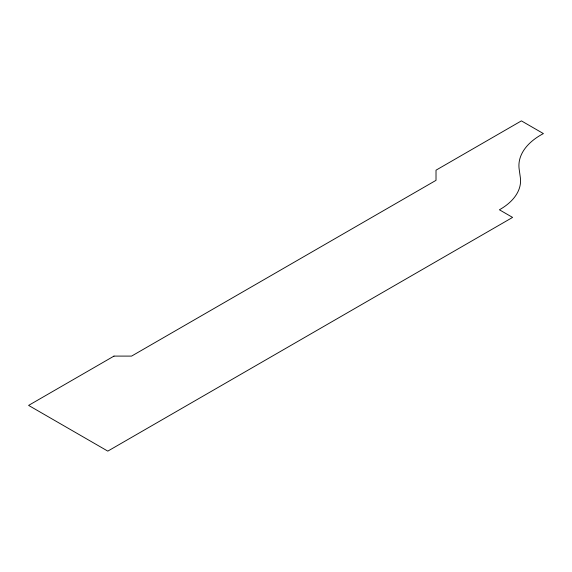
<?xml version="1.0" encoding="UTF-8"?>
<svg xmlns="http://www.w3.org/2000/svg" width="572" height="572" viewBox="0 0 572 572"><rect width="100%" height="100%" fill="white"/><g stroke="black" fill="none" stroke-linecap="round" stroke-linejoin="round"><path stroke-width="0.86" d="M113.985 356.099L28.6 405.398L107.801 451.122L512.598 217.41L499.399 209.788A70.177 40.519 0 0 0 520.341 177.563L519.162 169.09A75.168 43.393 0 0 1 543.4 133.583L521.399 120.878L436.014 170.177L436.014 180.337L131.581 356.099L113.985 356.099"/></g></svg>
